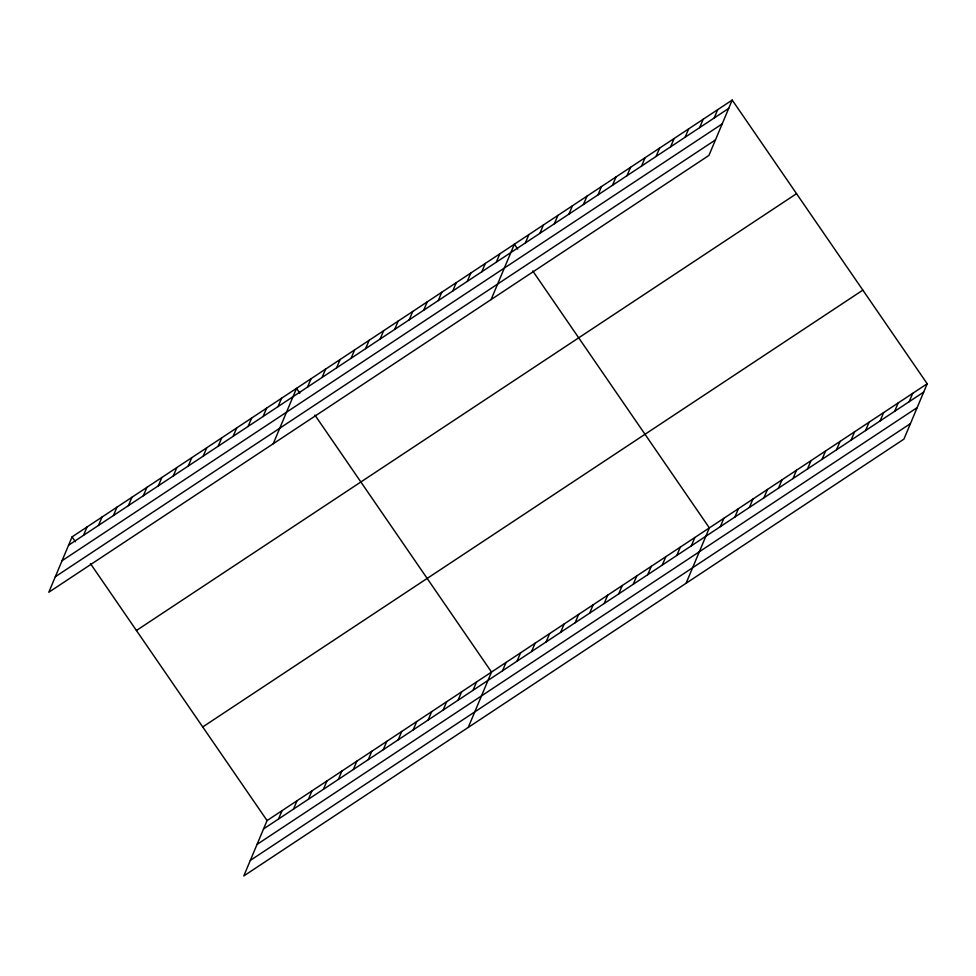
<?xml version="1.0" encoding="UTF-8"?>
<svg xmlns="http://www.w3.org/2000/svg" width="976" height="976" viewBox="0 0 976 976"><rect width="100%" height="100%" fill="white"/><g stroke="black" fill="none" stroke-linecap="round" stroke-linejoin="round"><path stroke-width="1.46" d="M732.207 100.064L72.078 536.873L48.8 592.249L708.93 155.428L732.207 100.064L927.2 383.751L903.922 439.127L243.793 875.936L267.07 820.572L927.2 383.751M83.533 535.312L87.035 526.979M98.503 525.417L102.004 517.073M113.46 515.511L116.961 507.178M128.417 505.605L131.931 497.272M143.387 495.71L146.888 487.366M158.344 485.804L161.857 477.471M173.313 475.91L176.815 467.565M188.27 466.003L191.784 457.671M203.24 456.109L206.741 447.764M218.197 446.203L221.711 437.87M233.166 436.296L236.668 427.964M248.124 426.402L251.637 418.057M263.093 416.496L266.594 408.163M278.05 406.602L281.552 398.257M273.243 443.726L296.521 388.363L299.864 393.218M307.538 387.082L311.039 378.749M322.056 377.48L325.569 369.135M336.586 367.867L340.087 359.534M351.104 358.253L354.605 349.92M365.634 348.652L369.135 340.307M380.152 339.038L383.653 330.693M394.67 329.424L398.184 321.092M409.2 319.823L412.702 311.478M423.718 310.209L427.22 301.865M438.248 300.596L441.75 292.263M452.766 290.982L456.268 282.65M467.284 281.381L470.798 273.036M481.815 271.767L485.316 263.435M496.333 262.154L499.834 253.821M491.087 299.583L514.364 244.207L517.707 249.075M278.526 819.01L282.04 810.666M525.381 242.939L528.882 234.594M293.495 809.104L296.997 800.771M539.899 233.325L543.412 224.992M308.453 799.198L311.966 790.865M554.429 223.724L557.93 215.379M323.422 789.303L326.923 780.959M568.947 214.11L572.448 205.765M338.379 779.397L341.893 771.064M583.465 204.496L586.979 196.164M353.349 769.503L356.85 761.158M597.995 194.883L601.497 186.55M368.306 759.596L371.807 751.264M612.513 185.281L616.027 176.937M383.275 749.702L386.777 741.357M627.043 175.668L630.545 167.323M398.232 739.796L401.734 731.463M641.561 166.054L645.063 157.722M413.202 729.889L416.703 721.557M656.079 156.453L659.593 148.108M428.159 719.995L431.66 711.65M670.61 146.839L674.111 138.494M443.116 710.089L446.63 701.756M685.128 137.226L688.641 128.893M458.086 700.195L461.587 691.85M699.658 127.612L703.159 119.279M473.043 690.288L476.556 681.956M714.176 118.011L717.677 109.666M468.236 727.425L491.514 672.049L314.906 415.105M502.53 670.78L506.044 662.436M517.06 661.167L520.562 652.834M531.578 651.553L535.08 643.221M546.096 641.952L549.61 633.607M560.627 632.338L564.128 624.006M575.145 622.725L578.658 614.392M589.675 613.123L593.176 604.778M604.193 603.51L607.694 595.165M618.711 593.896L622.224 585.563M633.241 584.295L636.742 575.95M647.759 574.681L651.273 566.336M662.289 565.067L665.791 556.735M676.807 555.454L680.309 547.121M691.325 545.852L694.839 537.508M686.079 583.27L709.357 527.906L532.75 270.962M720.373 526.625L723.875 518.293M734.904 517.024L738.405 508.679M749.422 507.41L752.923 499.065M763.94 497.797L767.453 489.464M778.47 488.195L781.971 479.85M792.988 478.582L796.489 470.237M807.518 468.968L811.019 460.635M822.036 459.354L825.537 451.022M836.554 449.753L840.068 441.408M851.084 440.139L854.586 431.795M865.602 430.526L869.104 422.193M880.12 420.924L883.634 412.58M894.65 411.311L898.152 402.966M909.168 401.697L912.682 393.365M68.576 545.218L728.694 108.397M62.049 560.736L722.179 123.915M55.327 576.731L715.457 139.91M136.42 630.496L796.55 193.675M202.727 726.949L862.857 290.128M263.569 828.905L923.699 392.084M257.042 844.423L917.172 407.614M250.32 860.417L910.449 423.608M72.078 536.873L75.42 541.741M90.463 563.628L267.07 820.572"/></g></svg>
